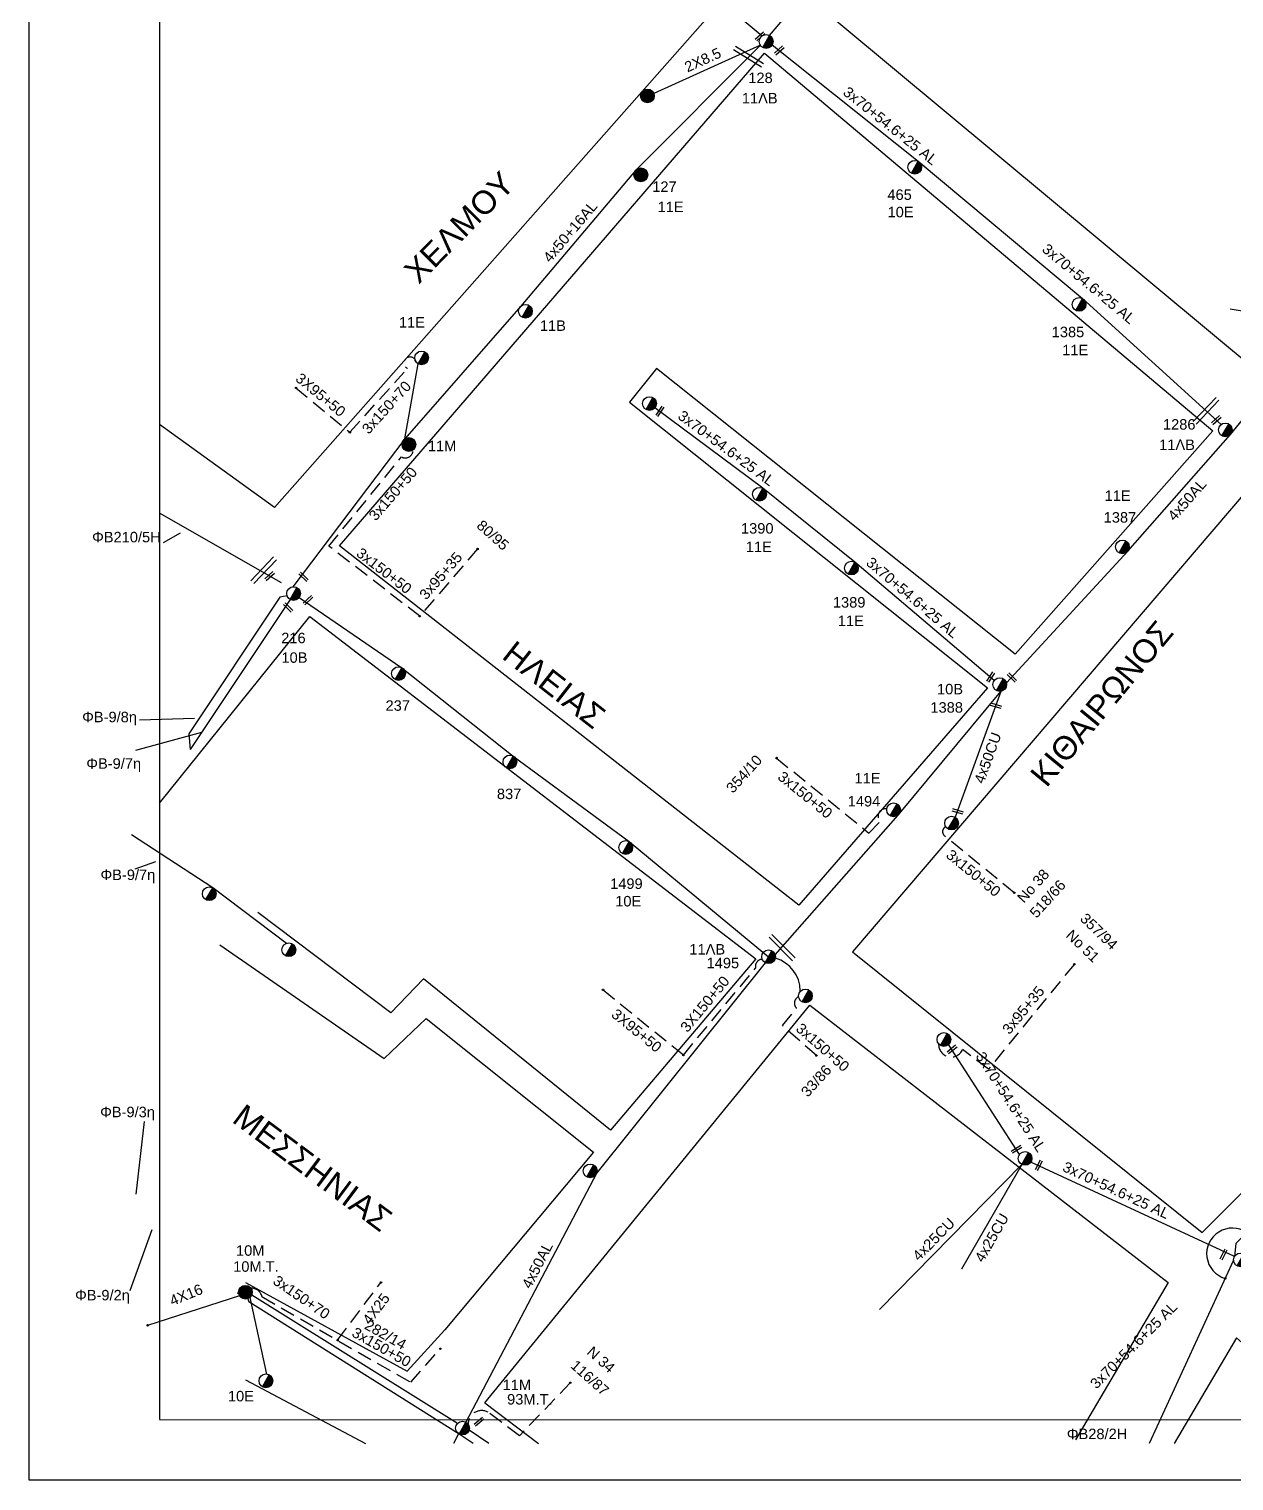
# Model space of a CAD drawing. Header units: millimetres. Extents: x 1138 to 9186, y 1584 to 2927.
# Drawn here: x 6949.8 to 7156.9, y 1907.6 to 2157.3 of the extents above; entities that cross this region are included whole.
import ezdxf
from ezdxf.enums import TextEntityAlignment as Align

# ---------------------------------------------------------------- set-up
doc = ezdxf.new("R2010")
doc.units = ezdxf.units.MM
doc.linetypes.add('DASHED', pattern=[19.05, 12.7, -6.35])
for name, color, linetype, lineweight in [('2x6', 7, 'SYN_LINE', 30), ('2X8.5', 7, 'Continuous', 30), ('3x150+50', 7, 'Continuous', 30), ('3x150+70', 7, 'Continuous', 30), ('3x70+54.6+25 AL', 7, 'SYN_LINE', 30), ('3x95+35', 7, 'Continuous', 30), ('3X95+50', 7, 'Continuous', 30), ('4x120+25 AL', 7, 'SYN_LINE', 30), ('4x16', 7, 'Continuous', 30), ('4x25CU', 7, 'Continuous', 30), ('4X35', 7, 'DASHED', 30), ('4x50+16AL', 7, 'Continuous', 30), ('4x50AL', 7, 'Continuous', 30), ('4x50CU', 7, 'Continuous', 30), ('Υπόβαθρο ΔΕΗ', 7, 'Continuous', 30)]:
    doc.layers.add(name, color=color, linetype=linetype, lineweight=lineweight)
for name, color, linetype in [('TEXT ΚΑΛΩΔΙΩΝ', 7, 'Continuous'), ('Άγνωστα', 7, 'Continuous'), ('ΑΓΝΩΣΤΟ ΕΝΑΕΡΙΟ ΚΑΛΩΔΙΟ', 7, 'Continuous'), ('Επιγραφές - Σχήματα', 7, 'Continuous'), ('Καλώδια ΧΤ   3x150+70AL', 7, 'DASHED'), ('Καλώδια ΧΤ   3x150AL+50XLPE', 7, 'DASHED'), ('Μηχανική τομή', 7, 'Continuous'), ('Στύλος Ξύλινος', 7, 'Continuous'), ('Στύλος Ξύλινος @ 1', 7, 'Continuous'), ('Στύλος ΦΜ', 7, 'Continuous'), ('Στύλος ΦΜ @ 1', 7, 'Continuous'), ('Συνδέσεις', 7, 'Continuous'), ('Τομή', 7, 'Continuous')]:
    doc.layers.add(name, color=color, linetype=linetype)
doc.styles.add('arial', font='arial.ttf')
doc.styles.get("Standard").update_dxf_attribs({"font": 'arial.ttf'})
doc.linetypes.add('SYN_LINE', pattern='A,0.5,-0.0001,["/\\/\\/\\/",Standard,S=0.1,R=0,X=0,Y=-0.05],-0.25', length=0.7501)
doc.dimstyles.new('ISO-25', dxfattribs={"dimtxt": 2.5, "dimasz": 2.5, "dimexe": 1.25, "dimexo": 0.625, "dimtad": 1, "dimtxsty": 'Standard', "dimcen": 2.5, "dimadec": 0, "dimazin": 0, "dimtfac": 1, "dimtmove": 0, "dimatfit": 3, "dimfxl": 0, "dimarcsym": 0})

# ---------------------------------------------------------------- blocks, each defined once
blk = doc.blocks.new('ΥΠΑΡΧΩΝ ΤΣΙΜΕΝΤΕΝΙΟΣ ΣΤΥΛΟΣ')
at = {"layer": 'Στύλος ΦΜ'}
blk.add_hatch(color=7, dxfattribs=at).paths.add_polyline_path([(-1.29, -2.28, 0.574793), (2.62, 0, 0.268822), (1.3, 2.27)])
at = {"layer": 'Στύλος ΦΜ', "color": 7}
blk.add_line((-1.29, -2.28), (1.3, 2.27), dxfattribs=at)
blk.add_circle((0, 0), 2.62, dxfattribs=at)
at = {"layer": 'Στύλος ΦΜ', "flags": 4}
for tag, p in [('ΑΡΙΘΜΟΣ', (-4.68, 8.05)), ('ΤΥΠΟΣ', (-4.91, 3.03))]:
    blk.add_attdef(tag, p, '', height=4, dxfattribs=at)
blk = doc.blocks.new('ΥΠΑΡΧΩΝ ΞΥΛΙΝΟΣ ΣΤΥΛΟΣ')
at = {"layer": 'Στύλος Ξύλινος'}
h = blk.add_hatch(color=7, dxfattribs=at)
h.paths.add_polyline_path([(-2.62, 0, 0.270008), (-1.29, -2.28), (1.3, 2.27, 0.576266)])
h.paths.add_polyline_path([(-1.29, -2.28, 0.574793), (2.62, 0, 0.268822), (1.3, 2.27)])
at = {"layer": 'Στύλος Ξύλινος', "color": 7}
blk.add_line((-1.29, -2.28), (1.3, 2.27), dxfattribs=at)
blk.add_circle((0, 0), 2.62, dxfattribs=at)
at = {"layer": 'Στύλος Ξύλινος', "flags": 4}
for tag, p in [('ΑΡΙΘΜΟΣ', (-4.91, 8.6)), ('ΤΥΠΟΣ', (-4.85, 3.39))]:
    blk.add_attdef(tag, p, '', height=4, dxfattribs=at)
blk = doc.blocks.new('_ΣΥΝΔΕΣΗ')
at = {"layer": 'Συνδέσεις', "linetype": 'SYN_LINE', "ltscale": 40}
blk.add_hatch(color=256, dxfattribs=at).paths.add_polyline_path([(0.5, -0.01, 1), (-0.5, -0.01, 1)])
at = {"layer": 'Συνδέσεις'}
blk.add_circle((0, -0.01), 0.5, dxfattribs=at)
blk = doc.blocks.new('ΜΗΧΑΝΙΚΗ ΤΟΜΗ')
at = {"layer": 'Μηχανική τομή', "ltscale": 40}
for p, q in [((-1.89, 0.78), (5.69, 0.78)), ((-1.89, -0.77), (5.69, -0.77))]:
    blk.add_line(p, q, dxfattribs=at)
blk = doc.blocks.new('ΤΟΜΗ')
at = {"layer": 'Τομή', "ltscale": 40}
for p, q in [((-5.68, 0), (17.06, 0)), ((-5.68, -2.77), (17.06, -2.77))]:
    blk.add_line(p, q, dxfattribs=at)

msp = doc.modelspace()

# ---------------------------------------------------------------- linework, layer by layer
at = {"layer": '2x6', "color": 2, "linetype": 'SYN_LINE', "lineweight": -3, "ltscale": 10}
msp.add_lwpolyline([(7166.55, 2107.42), (7156.24, 2109.11)], dxfattribs=at)
at = {"layer": '2X8.5', "color": 173, "linetype": 'Continuous', "lineweight": -3, "ltscale": 0.2}
msp.add_lwpolyline([(7075.48, 2154.5), (7057.15, 2146.18)], dxfattribs=at)
at = {"layer": '3x150+50', "lineweight": -3}
msp.add_lwpolyline([(6972.18, 1918.16), (9029.84, 1917.64), (9029.84, 2900.53), (6972.18, 2900.53)], close=True, dxfattribs=at)
at = {"layer": '3x150+50', "color": 173, "linetype": 'DASHED', "lineweight": -3, "ltscale": 0.2}
msp.add_lwpolyline([(7016.94, 2056.31), (7001.32, 2068.36), (7013.81, 2083.7, 0.574934), (7015.78, 2084.9, -39.40854)], format="xyb", dxfattribs=at)
at = {"layer": '3x150+50', "color": 2, "linetype": 'DASHED', "lineweight": -3, "ltscale": 0.2}
for points in [[(7078.25, 2031.93), (7094.14, 2019.01), (7096.09, 2021.03, -0.743244), (7097.22, 2023.18, 6.644974)], [(7119.12, 2008.75), (7107.14, 2018.54, -0.560297), (7107.35, 2020.12, -204.779494)]]:
    msp.add_lwpolyline(points, format="xyb", dxfattribs=at)
at = {"layer": '3x150+50', "color": 151, "linetype": 'DASHED', "lineweight": -3, "ltscale": 0.2}
msp.add_lwpolyline([(7085.11, 1980.77), (7079.25, 1985.91), (7081.69, 1988.9, -0.524398), (7082.05, 1990.89, -8.655309)], format="xyb", dxfattribs=at)
at = {"layer": '3x150+50', "color": 6, "linetype": 'DASHED', "lineweight": -3, "ltscale": 0.2}
msp.add_lwpolyline([(7042.8, 1924.49), (7034.05, 1915.38), (7028.66, 1919.46, 0.568061), (7025.25, 1917.38, 21.184075)], format="xyb", dxfattribs=at)
at = {"layer": '3x150+70', "color": 173, "linetype": 'DASHED', "lineweight": -3, "ltscale": 0.2}
msp.add_lwpolyline([(7004.91, 2087.94), (7014.83, 2098.92, -1.651724), (7016.29, 2100.03, -22.974584)], format="xyb", dxfattribs=at)
at = {"layer": '3x70+54.6+25 AL', "color": 27, "linetype": 'SYN_LINE', "lineweight": -3, "ltscale": 15}
for points in [[(7015.1, 2206.52), (7043.15, 2183.37), (7075.77, 2156.09)], [(7077.49, 2154.56), (7102.6, 2134.54), (7130.84, 2110.94), (7154.67, 2089.28)]]:
    msp.add_lwpolyline(points, dxfattribs=at)
at = {"layer": '3x70+54.6+25 AL', "color": 2, "linetype": 'SYN_LINE', "lineweight": -3, "ltscale": 15}
msp.add_lwpolyline([(7115.66, 2045.24), (7091.72, 2065.6), (7075.91, 2078.32), (7057.31, 2092.12)], dxfattribs=at)
at = {"layer": '3x70+54.6+25 AL', "color": 173, "linetype": 'SYN_LINE', "lineweight": -3, "ltscale": 15}
msp.add_lwpolyline([(6994.13, 2059.81), (6992.88, 2059.59), (6977.26, 2036.1), (6977.46, 2033.4)], dxfattribs=at)
at = {"layer": '3x70+54.6+25 AL', "color": 85, "linetype": 'SYN_LINE', "lineweight": -3, "ltscale": 15}
for points in [[(7213.51, 2002.17), (7211.19, 2002.33), (7185.48, 1976.64), (7185.04, 1974.3), (7181.95, 1973.85), (7157.21, 1948.43), (7156.94, 1946.19), (7121.96, 1962.45)], [(7120, 1963.75), (7107.82, 1982.67)], [(7156.8, 1945.57), (7142.28, 1914.05)]]:
    msp.add_lwpolyline(points, dxfattribs=at)
at = {"layer": '3x70+54.6+25 AL', "color": 151, "linetype": 'SYN_LINE', "lineweight": -3, "ltscale": 15}
msp.add_lwpolyline([(6985.55, 1939.91), (6986.97, 1940.06), (6987.54, 1938.41)], dxfattribs=at)
at = {"layer": '3x70+54.6+25 AL', "color": 133, "linetype": 'SYN_LINE', "lineweight": -3, "ltscale": 15}
for points in [[(7026.12, 1914.05), (7023.7, 1915.68), (6987.54, 1938.41)], [(6987.7, 1939.14), (6990.61, 1926)], [(7023.61, 1915.73), (7022.72, 1914.05)]]:
    msp.add_lwpolyline(points, dxfattribs=at)
at = {"layer": '3x70+54.6+25 AL', "color": 6, "linetype": 'SYN_LINE', "lineweight": -3, "ltscale": 15}
for points in [[(7023.39, 1917.47), (6988.05, 1939.59), (6988.05, 1939.59)], [(7028.81, 1914.05), (7025.41, 1916.35)]]:
    msp.add_lwpolyline(points, dxfattribs=at)
at = {"layer": '3x95+35', "color": 173, "linetype": 'DASHED', "lineweight": -3, "ltscale": 0.2}
msp.add_lwpolyline([(7026.87, 2067.88), (7016.94, 2056.31)], dxfattribs=at)
at = {"layer": '3x95+35', "color": 85, "linetype": 'DASHED', "lineweight": -3, "ltscale": 0.2}
msp.add_lwpolyline([(7129.44, 1996.47), (7114.67, 1978.45), (7110.23, 1981.8, -0.831549), (7106.12, 1982.78, 11.017785)], format="xyb", dxfattribs=at)
at = {"layer": '3X95+50', "color": 173, "linetype": 'DASHED', "lineweight": -3, "ltscale": 0.2}
msp.add_lwpolyline([(6995.64, 2095.57), (7004.91, 2087.94)], dxfattribs=at)
at = {"layer": '3X95+50', "color": 151, "linetype": 'DASHED', "lineweight": -3, "ltscale": 0.2}
msp.add_lwpolyline([(7048.43, 1992.07), (7062.25, 1980.86), (7074.65, 1995.81, -0.483004), (7075.79, 1997.31, 557.362238)], format="xyb", dxfattribs=at)
at = {"layer": '4x120+25 AL', "color": 27, "linetype": 'SYN_LINE', "lineweight": -3, "ltscale": 7}
msp.add_lwpolyline([(7077.05, 2156.16), (7081.26, 2161.18)], dxfattribs=at)
at = {"layer": '4x16', "color": 133, "linetype": 'SYN_LINE', "lineweight": -3, "ltscale": 15}
msp.add_lwpolyline([(6985.95, 1939.47), (6970.11, 1934.37)], dxfattribs=at)
at = {"layer": '4x25CU', "color": 85, "linetype": 'SYN_LINE', "lineweight": -3, "ltscale": 15}
for points in [[(7120.39, 1962.06), (7095.95, 1937.12)], [(7120.39, 1962.06), (7110.06, 1944.03)]]:
    msp.add_lwpolyline(points, dxfattribs=at)
at = {"layer": '4X35', "color": 6, "linetype": 'DASHED', "lineweight": -3, "ltscale": 0.2}
msp.add_lwpolyline([(7002.81, 1931.83), (7010.23, 1941.75)], dxfattribs=at)
at = {"layer": '4x50+16AL', "color": 173, "linetype": 'Continuous', "lineweight": -3, "ltscale": 0.2}
for points in [[(7075.48, 2154.5), (7054.03, 2132.97), (7034.29, 2109.61), (7014.36, 2086.79), (6995.09, 2061.37)], [(7014.36, 2086.79), (7016.65, 2099.71)]]:
    msp.add_lwpolyline(points, dxfattribs=at)
at = {"layer": '4x50AL', "color": 2, "lineweight": -3, "ltscale": 0.2}
for points in [[(7117.76, 2044.84), (7138.65, 2067.52), (7156.25, 2087.54), (7180.65, 2117.36)], [(7078.01, 1998.09), (7099.14, 2022.11), (7116.78, 2043.38)]]:
    msp.add_lwpolyline(points, dxfattribs=at)
at = {"layer": '4x50AL', "color": 1, "linetype": 'Continuous', "lineweight": -3, "ltscale": 0.2}
msp.add_lwpolyline([(6993.16, 2062.06), (6972.18, 2074.02)], dxfattribs=at)
at = {"layer": '4x50AL', "color": 151, "linetype": 'Continuous', "lineweight": -3, "ltscale": 15}
msp.add_lwpolyline([(6994.66, 2059.18), (6977.46, 2033.4)], dxfattribs=at)
at = {"layer": '4x50AL', "color": 151, "linetype": 'Continuous', "lineweight": -3, "ltscale": 0.2}
msp.add_lwpolyline([(6996.21, 2059.54), (7013.86, 2047.46), (7033, 2032.27), (7052.93, 2017.56), (7076.88, 1997.75)], dxfattribs=at)
at = {"layer": '4x50AL', "color": 6, "linetype": 'Continuous', "lineweight": -3, "ltscale": 0.2}
msp.add_lwpolyline([(7076.3, 1996.72), (7047.36, 1960.62), (7024.84, 1917.74)], dxfattribs=at)
at = {"layer": '4x50AL', "color": 151, "linetype": 'Continuous', "lineweight": -3, "ltscale": 0.2}
msp.add_arc((7076.51, 1991.89), 5.81, 0.0228, 74.3361, dxfattribs=at)
at = {"layer": '4x50CU', "color": 2, "lineweight": -3, "ltscale": 0.2}
msp.add_lwpolyline([(7116.78, 2043.38), (7108.93, 2021.77)], dxfattribs=at)
at = {"layer": 'ΑΓΝΩΣΤΟ ΕΝΑΕΡΙΟ ΚΑΛΩΔΙΟ', "color": 151, "linetype": 'Continuous', "lineweight": -3, "ltscale": 0.2}
msp.add_lwpolyline([(6994.03, 2000.06), (6981.34, 2009.63), (6967.4, 2018.72)], dxfattribs=at)
at = {"layer": 'Επιγραφές - Σχήματα', "lineweight": -3}
msp.add_lwpolyline([(6949.78, 2926.89), (9185.18, 2926.75), (9185.88, 1907.61), (6949.78, 1907.75)], close=True, dxfattribs=at)
at = {"layer": 'Καλώδια ΧΤ   3x150+70AL', "color": 6, "linetype": 'DASHED', "lineweight": -3, "ltscale": 0.2}
msp.add_lwpolyline([(6987.92, 1940.76, -0.36421), (6989.81, 1939.31), (7003.02, 1931.67)], format="xyb", dxfattribs=at)
at = {"layer": 'Καλώδια ΧΤ   3x150AL+50XLPE', "color": 6, "linetype": 'DASHED', "lineweight": -3, "ltscale": 0.2}
msp.add_lwpolyline([(7003.02, 1931.67), (7015.38, 1924.6), (7020.49, 1930.34)], dxfattribs=at)
at = {"layer": 'Υπόβαθρο ΔΕΗ', "lineweight": -3}
for points in [[(7071.15, 2276.05), (7148.59, 2194.75), (7194.05, 2136.05), (7161.39, 2097.99), (7025.77, 2210.96)], [(7076.18, 2153.12), (7153.24, 2088.17), (7119.28, 2049.79), (7057.62, 2098.93), (7053, 2093.13), (7114.49, 2043.98), (7082.1, 2006.62), (7003.11, 2068.39)], [(7091.33, 1998.61), (7151.41, 1950.32), (7237.05, 2036.24), (7181.09, 2103.66)]]:
    msp.add_lwpolyline(points, close=True, dxfattribs=at)
for points in [[(6972.18, 2190.56), (6995.66, 2220.23), (7067.29, 2160.28), (6991.95, 2075.02), (6972.18, 2089.27)], [(6972.18, 2024.18), (6998.06, 2056.27), (7074.67, 1997.37), (7049.74, 1967.96), (7017.55, 1993.94), (7011.97, 1988.09), (6989.09, 2005.39)], [(6982.58, 1999.8), (7010.83, 1980.24), (7018.04, 1987.13), (7046.77, 1964.13), (7021.26, 1933.6), (7021.26, 1933.6)], [(7028.13, 1921.05), (7083.96, 1989.42), (7145.57, 1941.72), (7129.65, 1914.69)], [(6986.97, 1941.72), (7014.78, 1926.48), (7021.26, 1933.6)], [(7177.88, 1914.05), (7157.31, 1932.22), (7146.61, 1914.05)], [(6986.97, 1925.02), (7007.59, 1914.05), (7007.59, 1914.05)], [(7028.13, 1921.05), (7037.34, 1914.05)]]:
    msp.add_lwpolyline(points, dxfattribs=at)
at = {"layer": 'Υπόβαθρο ΔΕΗ', "color": 7, "linetype": 'DASHED', "lineweight": -3, "ltscale": 0.2}
msp.add_lwpolyline([(7021.26, 1933.6), (7021.26, 1933.6)], dxfattribs=at)
at = {"layer": 'Υπόβαθρο ΔΕΗ', "lineweight": -3}
msp.add_arc((7156.59, 1946.68), 4.41, 55.9469, 253.7867, dxfattribs=at)

# ---------------------------------------------------------------- block references
at = {"layer": 'Μηχανική τομή', "lineweight": -3}
for p, xscale, yscale, zscale, rotation in [((7075.08, 2155.72), 0.2500000000000001, 0.2500000000000001, 0.2500000000000001, 42.3680891135311), ((7078.37, 2153.31), 0.2500000000000001, 0.2500000000000001, 0.2500000000000001, 42.3680891135311), ((7057.97, 2091.17), 0.25, 0.25, 0.25, 56.14865676517898), ((7153.48, 2089.75), 0.2499999999999905, 0.2499999999999905, 0.2499999999999905, 42.36808911352868), ((6990.77, 2062.89), 0.2500000000000001, 0.2500000000000001, 0.2500000000000001, 42.3680891135311), ((6996.63, 2063.42), 0.2500000000000443, 0.2500000000000443, 0.2500000000000443, 314.8985473143342), ((6997.38, 2058.75), 0.2500000000000001, 0.2500000000000001, 0.2500000000000001, 42.3680891135311), ((6993.97, 2058.15), 0.2500000000000443, 0.2500000000000443, 0.2500000000000443, 314.8985473143342), ((7114.82, 2045.45), 0.25, 0.25, 0.25, 56.14865676517898), ((7118.36, 2046.1), 0.25, 0.25, 0.25, 316.244462174999), ((7115.49, 2041.09), 0.25, 0.25, 0.25, 343.5461180154989), ((7108.89, 2022.91), 0.25, 0.25, 0.25, 343.5461180154989), ((7108.06, 1981.54), 0.25, 0.25, 0.25, 39.35789778272285), ((7119.11, 1964.43), 0.25, 0.25, 0.25, 31.80936140850315), ((7123.15, 1961.49), 0.25, 0.25, 0.25, 62.8697224294164), ((7154.88, 1946.16), 0.25, 0.25, 0.25, 62.8697224294164), ((7026.75, 1917.52), 0.25, 0.25, 0.25, 39.35789778272285)]:
    msp.add_blockref('ΜΗΧΑΝΙΚΗ ΤΟΜΗ', p, dxfattribs=dict(at, xscale=xscale, yscale=yscale, zscale=zscale, rotation=rotation))
at = {"layer": 'Στύλος Ξύλινος @ 1', "lineweight": -3, "ltscale": 40, "xscale": 0.4499999999998181, "yscale": 0.4499999999998181, "zscale": 0.4499999999998181}
msp.add_blockref('ΥΠΑΡΧΩΝ ΞΥΛΙΝΟΣ ΣΤΥΛΟΣ', (7056.05, 2145.78), dxfattribs=at)
at = {"layer": 'Στύλος Ξύλινος @ 1', "lineweight": -3, "ltscale": 40}
ref = msp.add_blockref('ΥΠΑΡΧΩΝ ΞΥΛΙΝΟΣ ΣΤΥΛΟΣ', (7054.93, 2132.21), dxfattribs=dict(at, xscale=0.4499999999998181, yscale=0.4499999999998181, zscale=0.4499999999998181))
ref.add_attrib('ΤΥΠΟΣ', '127', (7056.89, 2129.28), dxfattribs={"layer": 'Στύλος Ξύλινος', "height": 1.8, "flags": 4})
ref.add_attrib('ΑΡΙΘΜΟΣ', '11E', (7057.81, 2125.8), dxfattribs={"layer": 'Στύλος Ξύλινος', "height": 1.8, "flags": 4})
ref = msp.add_blockref('ΥΠΑΡΧΩΝ ΞΥΛΙΝΟΣ ΣΤΥΛΟΣ', (7015.06, 2085.84), dxfattribs=dict(at, xscale=0.4499999999998181, yscale=0.4499999999998181, zscale=0.4499999999998181))
ref.add_attrib('ΤΥΠΟΣ', '11M', (7018.33, 2084.69), dxfattribs={"layer": 'Στύλος Ξύλινος', "height": 1.8, "flags": 4})
ref = msp.add_blockref('ΥΠΑΡΧΩΝ ΞΥΛΙΝΟΣ ΣΤΥΛΟΣ', (6986.97, 1940.06), dxfattribs=dict(at, xscale=0.4499999999998181, yscale=0.4499999999998181, zscale=0.4499999999998181))
ref.add_attrib('ΤΥΠΟΣ', '10M.T.', (6984.86, 1943.59), dxfattribs={"layer": 'Στύλος Ξύλινος', "height": 1.8, "flags": 4})
ref.add_attrib('ΑΡΙΘΜΟΣ', '10M', (6985.35, 1946.34), dxfattribs={"layer": 'Στύλος Ξύλινος', "height": 1.8, "flags": 4})
at = {"layer": 'Στύλος ΦΜ @ 1', "lineweight": -3, "ltscale": 40}
ref = msp.add_blockref('ΥΠΑΡΧΩΝ ΤΣΙΜΕΝΤΕΝΙΟΣ ΣΤΥΛΟΣ', (7076.47, 2155.14), dxfattribs=dict(at, xscale=0.4499999999998184, yscale=0.4499999999998184, zscale=0.4499999999998184))
ref.add_attrib('ΤΥΠΟΣ', '128', (7073.4, 2147.99), dxfattribs={"layer": 'Στύλος ΦΜ', "height": 1.8, "rotation": 360, "flags": 4})
ref.add_attrib('ΑΡΙΘΜΟΣ', '11ΛΒ', (7072.29, 2144.49), dxfattribs={"layer": 'Στύλος ΦΜ', "height": 1.8, "rotation": 360, "flags": 4})
ref = msp.add_blockref('ΥΠΑΡΧΩΝ ΤΣΙΜΕΝΤΕΝΙΟΣ ΣΤΥΛΟΣ', (7102.01, 2133.52), dxfattribs=dict(at, xscale=0.4499999999998183, yscale=0.4499999999998183, zscale=0.4499999999998183))
ref.add_attrib('ΤΥΠΟΣ', '465', (7097.31, 2127.9), dxfattribs={"layer": 'Στύλος ΦΜ', "height": 1.8, "rotation": 360, "flags": 4})
ref.add_attrib('ΑΡΙΘΜΟΣ', '10E', (7097.33, 2124.91), dxfattribs={"layer": 'Στύλος ΦΜ', "height": 1.8, "rotation": 360, "flags": 4})
ref = msp.add_blockref('ΥΠΑΡΧΩΝ ΤΣΙΜΕΝΤΕΝΙΟΣ ΣΤΥΛΟΣ', (7035.1, 2108.75), dxfattribs=dict(at, xscale=0.4499999999998183, yscale=0.4499999999998183, zscale=0.4499999999998183))
ref.add_attrib('ΤΥΠΟΣ', '11B', (7037.58, 2105.38), dxfattribs={"layer": 'Στύλος ΦΜ', "height": 1.8, "rotation": 360, "flags": 4})
ref = msp.add_blockref('ΥΠΑΡΧΩΝ ΤΣΙΜΕΝΤΕΝΙΟΣ ΣΤΥΛΟΣ', (7130.25, 2109.92), dxfattribs=dict(at, xscale=0.4499999999998184, yscale=0.4499999999998184, zscale=0.4499999999998184))
ref.add_attrib('ΤΥΠΟΣ', '1385', (7125.55, 2104.29), dxfattribs={"layer": 'Στύλος ΦΜ', "height": 1.8, "rotation": 360, "flags": 4})
ref.add_attrib('ΑΡΙΘΜΟΣ', '11E', (7127.35, 2101.18), dxfattribs={"layer": 'Στύλος ΦΜ', "height": 1.8, "rotation": 360, "flags": 4})
ref = msp.add_blockref('ΥΠΑΡΧΩΝ ΤΣΙΜΕΝΤΕΝΙΟΣ ΣΤΥΛΟΣ', (7017.24, 2100.73), dxfattribs=dict(at, xscale=0.4499999999998182, yscale=0.4499999999998182, zscale=0.4499999999998182))
ref.add_attrib('ΤΥΠΟΣ', '11E', (7013.35, 2105.94), dxfattribs={"layer": 'Στύλος ΦΜ', "height": 1.8, "rotation": 360, "flags": 4})
at = {"layer": 'Στύλος ΦΜ @ 1', "lineweight": -3, "ltscale": 40, "xscale": 0.4499999999998183, "yscale": 0.4499999999998183, "zscale": 0.4499999999998183}
for p in [(7056.42, 2092.88), (7108.35, 2020.75), (6980.76, 2008.6), (6994.43, 1998.95), (7083.22, 1991.03), (7107.02, 1983.53), (7120.97, 1963.08), (7046.22, 1960.92)]:
    msp.add_blockref('ΥΠΑΡΧΩΝ ΤΣΙΜΕΝΤΕΝΙΟΣ ΣΤΥΛΟΣ', p, dxfattribs=at)
at = {"layer": 'Στύλος ΦΜ @ 1', "lineweight": -3, "ltscale": 40}
ref = msp.add_blockref('ΥΠΑΡΧΩΝ ΤΣΙΜΕΝΤΕΝΙΟΣ ΣΤΥΛΟΣ', (7155.39, 2088.34), dxfattribs=dict(at, xscale=0.4499999999998184, yscale=0.4499999999998184, zscale=0.4499999999998184))
ref.add_attrib('ΤΥΠΟΣ', '1286', (7144.67, 2088.4), dxfattribs={"layer": 'Στύλος ΦΜ', "height": 1.8, "rotation": 360, "flags": 4})
ref.add_attrib('ΑΡΙΘΜΟΣ', '11ΛΒ', (7144.01, 2084.9), dxfattribs={"layer": 'Στύλος ΦΜ', "height": 1.8, "rotation": 360, "flags": 4})
ref = msp.add_blockref('ΥΠΑΡΧΩΝ ΤΣΙΜΕΝΤΕΝΙΟΣ ΣΤΥΛΟΣ', (7075.32, 2077.29), dxfattribs=dict(at, xscale=0.4499999999998183, yscale=0.4499999999998183, zscale=0.4499999999998183))
ref.add_attrib('ΤΥΠΟΣ', '1390', (7072.14, 2070.52), dxfattribs={"layer": 'Στύλος ΦΜ', "height": 1.8, "rotation": 360, "flags": 4})
ref.add_attrib('ΑΡΙΘΜΟΣ', '11E', (7072.97, 2067.35), dxfattribs={"layer": 'Στύλος ΦΜ', "height": 1.8, "rotation": 360, "flags": 4})
ref = msp.add_blockref('ΥΠΑΡΧΩΝ ΤΣΙΜΕΝΤΕΝΙΟΣ ΣΤΥΛΟΣ', (7137.71, 2068.23), dxfattribs=dict(at, xscale=0.4499999999998183, yscale=0.4499999999998183, zscale=0.4499999999998183))
ref.add_attrib('ΤΥΠΟΣ', '1387', (7134.48, 2072.41), dxfattribs={"layer": 'Στύλος ΦΜ', "height": 1.8, "rotation": 360, "flags": 4})
ref.add_attrib('ΑΡΙΘΜΟΣ', '11E', (7134.65, 2076.14), dxfattribs={"layer": 'Στύλος ΦΜ', "height": 1.8, "rotation": 360, "flags": 4})
ref = msp.add_blockref('ΥΠΑΡΧΩΝ ΤΣΙΜΕΝΤΕΝΙΟΣ ΣΤΥΛΟΣ', (7091.13, 2064.58), dxfattribs=dict(at, xscale=0.4499999999998183, yscale=0.4499999999998183, zscale=0.4499999999998183))
ref.add_attrib('ΤΥΠΟΣ', '1389', (7087.94, 2057.8), dxfattribs={"layer": 'Στύλος ΦΜ', "height": 1.8, "rotation": 360, "flags": 4})
ref.add_attrib('ΑΡΙΘΜΟΣ', '11E', (7088.78, 2054.63), dxfattribs={"layer": 'Στύλος ΦΜ', "height": 1.8, "rotation": 360, "flags": 4})
ref = msp.add_blockref('ΥΠΑΡΧΩΝ ΤΣΙΜΕΝΤΕΝΙΟΣ ΣΤΥΛΟΣ', (6995.24, 2060.21), dxfattribs=dict(at, xscale=0.4499999999998183, yscale=0.4499999999998183, zscale=0.4499999999998183))
ref.add_attrib('ΤΥΠΟΣ', '216', (6993.12, 2051.67), dxfattribs={"layer": 'Στύλος ΦΜ', "height": 1.8, "rotation": 360, "flags": 4})
ref.add_attrib('ΑΡΙΘΜΟΣ', '10B', (6993.16, 2048.3), dxfattribs={"layer": 'Στύλος ΦΜ', "height": 1.8, "rotation": 360, "flags": 4})
ref = msp.add_blockref('ΥΠΑΡΧΩΝ ΤΣΙΜΕΝΤΕΝΙΟΣ ΣΤΥΛΟΣ', (7013.28, 2046.44), dxfattribs=dict(at, xscale=0.4499999999998183, yscale=0.4499999999998183, zscale=0.4499999999998183))
ref.add_attrib('ΤΥΠΟΣ', '237', (7011.05, 2040.05), dxfattribs={"layer": 'Στύλος ΦΜ', "height": 1.8, "rotation": 360, "flags": 4})
ref = msp.add_blockref('ΥΠΑΡΧΩΝ ΤΣΙΜΕΝΤΕΝΙΟΣ ΣΤΥΛΟΣ', (7116.62, 2044.55), dxfattribs=dict(at, xscale=0.4499999999998183, yscale=0.4499999999998183, zscale=0.4499999999998183))
ref.add_attrib('ΤΥΠΟΣ', '1388', (7104.7, 2039.73), dxfattribs={"layer": 'Στύλος ΦΜ', "height": 1.8, "rotation": 360, "flags": 4})
ref.add_attrib('ΑΡΙΘΜΟΣ', '10B', (7105.84, 2042.88), dxfattribs={"layer": 'Στύλος ΦΜ', "height": 1.8, "rotation": 360, "flags": 4})
ref = msp.add_blockref('ΥΠΑΡΧΩΝ ΤΣΙΜΕΝΤΕΝΙΟΣ ΣΤΥΛΟΣ', (7032.42, 2031.25), dxfattribs=dict(at, xscale=0.4499999999998183, yscale=0.4499999999998183, zscale=0.4499999999998183))
ref.add_attrib('ΤΥΠΟΣ', '837', (7030.19, 2024.86), dxfattribs={"layer": 'Στύλος ΦΜ', "height": 1.8, "rotation": 360, "flags": 4})
ref = msp.add_blockref('ΥΠΑΡΧΩΝ ΤΣΙΜΕΝΤΕΝΙΟΣ ΣΤΥΛΟΣ', (7098.38, 2023.02), dxfattribs=dict(at, xscale=0.4499999999998183, yscale=0.4499999999998183, zscale=0.4499999999998183))
ref.add_attrib('ΤΥΠΟΣ', '1494', (7090.49, 2023.6), dxfattribs={"layer": 'Στύλος ΦΜ', "height": 1.8, "rotation": 360, "flags": 4})
ref.add_attrib('ΑΡΙΘΜΟΣ', '11E', (7091.65, 2027.56), dxfattribs={"layer": 'Στύλος ΦΜ', "height": 1.8, "rotation": 360, "flags": 4})
ref = msp.add_blockref('ΥΠΑΡΧΩΝ ΤΣΙΜΕΝΤΕΝΙΟΣ ΣΤΥΛΟΣ', (7052.34, 2016.54), dxfattribs=dict(at, xscale=0.4499999999998183, yscale=0.4499999999998183, zscale=0.4499999999998183))
ref.add_attrib('ΤΥΠΟΣ', '10E', (7050.53, 2006.41), dxfattribs={"layer": 'Στύλος ΦΜ', "height": 1.8, "rotation": 360, "flags": 4})
ref.add_attrib('ΑΡΙΘΜΟΣ', '1499', (7049.65, 2009.42), dxfattribs={"layer": 'Στύλος ΦΜ', "height": 1.8, "rotation": 360, "flags": 4})
ref = msp.add_blockref('ΥΠΑΡΧΩΝ ΤΣΙΜΕΝΤΕΝΙΟΣ ΣΤΥΛΟΣ', (7076.88, 1997.75), dxfattribs=dict(at, xscale=0.4499999999998183, yscale=0.4499999999998183, zscale=0.4499999999998183))
ref.add_attrib('ΤΥΠΟΣ', '11ΛΒ', (7063.27, 1998.14), dxfattribs={"layer": 'Στύλος ΦΜ', "height": 1.8, "rotation": 360, "flags": 4})
ref.add_attrib('ΑΡΙΘΜΟΣ', '1495', (7066.23, 1995.78), dxfattribs={"layer": 'Στύλος ΦΜ', "height": 1.8, "rotation": 360, "flags": 4})
ref = msp.add_blockref('ΥΠΑΡΧΩΝ ΤΣΙΜΕΝΤΕΝΙΟΣ ΣΤΥΛΟΣ', (7157.98, 1945.63), dxfattribs=dict(at, xscale=0.4499999999998183, yscale=0.4499999999998183, zscale=0.4499999999998183))
ref.add_attrib('ΤΥΠΟΣ', '727', (7164.29, 1946.33), dxfattribs={"layer": 'Στύλος ΦΜ', "height": 1.8, "rotation": 360, "flags": 4})
ref.add_attrib('ΑΡΙΘΜΟΣ', '11EB', (7163.88, 1943.01), dxfattribs={"layer": 'Στύλος ΦΜ', "height": 1.8, "rotation": 360, "flags": 4})
ref = msp.add_blockref('ΥΠΑΡΧΩΝ ΤΣΙΜΕΝΤΕΝΙΟΣ ΣΤΥΛΟΣ', (6990.48, 1924.83), dxfattribs=dict(at, xscale=0.4499999999998183, yscale=0.4499999999998183, zscale=0.4499999999998183))
ref.add_attrib('ΤΥΠΟΣ', '10E', (6983.96, 1921.3), dxfattribs={"layer": 'Στύλος ΦΜ', "height": 1.8, "rotation": 360, "flags": 4})
ref = msp.add_blockref('ΥΠΑΡΧΩΝ ΤΣΙΜΕΝΤΕΝΙΟΣ ΣΤΥΛΟΣ', (7024.28, 1916.7), dxfattribs=dict(at, xscale=0.4499999999998183, yscale=0.4499999999998183, zscale=0.4499999999998183))
ref.add_attrib('ΤΥΠΟΣ', '93M.T.', (7031.94, 1920.76), dxfattribs={"layer": 'Στύλος ΦΜ', "height": 1.8, "flags": 4})
ref.add_attrib('ΑΡΙΘΜΟΣ', '11M', (7031.17, 1923.23), dxfattribs={"layer": 'Στύλος ΦΜ', "height": 1.8, "flags": 4})
at = {"layer": 'Συνδέσεις', "lineweight": -3, "xscale": 0.25, "yscale": 0.25, "zscale": 0.25}
for p in [(6995.64, 2095.57), (7004.91, 2087.94), (7026.87, 2067.88), (7016.94, 2056.31), (7078.25, 2031.93), (7119.12, 2008.76), (7129.44, 1996.48), (7048.43, 1992.07), (7062.25, 1980.86), (7085.11, 1980.77), (7155.36, 1942.44), (6970.15, 1934.38), (7002.81, 1931.83), (7042.8, 1924.5)]:
    msp.add_blockref('_ΣΥΝΔΕΣΗ', p, dxfattribs=at)
at = {"layer": 'Συνδέσεις', "lineweight": -3, "rotation": 89.26141825664315}
for p, xscale, yscale, zscale in [((7010.28, 1941.75), 0.2499999999999999, 0.2499999999999999, 0.2499999999999999), ((7020.49, 1930.34), 0.2499999999999998, 0.2499999999999998, 0.2499999999999998)]:
    msp.add_blockref('_ΣΥΝΔΕΣΗ', p, dxfattribs=dict(at, xscale=xscale, yscale=yscale, zscale=zscale))
at = {"layer": 'Τομή', "lineweight": -3}
for p, xscale, yscale, zscale, rotation in [((7072.41, 2153.6), 0.2499999999999646, 0.2499999999999646, 0.2499999999999646, 328.3042974137049), ((7150.85, 2090.83), 0.2499999999999645, 0.2499999999999645, 0.2499999999999645, 46.43396047726051), ((6988.87, 2063.42), 0.2499999999999645, 0.2499999999999645, 0.2499999999999645, 46.43396047726051), ((7079.98, 1998.09), 0.2499999999999999, 0.2499999999999999, 0.2499999999999999, 134.8121708477071)]:
    msp.add_blockref('ΤΟΜΗ', p, dxfattribs=dict(at, xscale=xscale, yscale=yscale, zscale=zscale, rotation=rotation))

# ---------------------------------------------------------------- texts
at = {"lineweight": -3, "ltscale": 40, "char_height": 4, "attachment_point": 1, "style": 'arial'}
for s, insert, width, rotation in [('XEΛMOY', (7013.9, 2116.1), 45.1436, 45.333), ('KIΘAIPΩNOΣ', (7121.57, 2029.23), 150.9822, 50.49), ('HΛEIAΣ', (7033.31, 2052.34), 150.9822, 322), ('MEΣΣHNIAΣ', (6986.86, 1972.66), 150.9822, 323.3028)]:
    msp.add_mtext(s, dxfattribs=dict(at, insert=insert, width=width, rotation=rotation))
at = {"layer": 'TEXT ΚΑΛΩΔΙΩΝ', "linetype": 'Continuous', "lineweight": -3, "ltscale": 0.2}
for s, rotation, p in [('2X8.5', 24.4327, (7065.57, 2151.98)), ('3x70+54.6+25 AL', 321.4361, (7097.84, 2140.64)), ('4x50+16AL', 49.8093, (7042.78, 2122.45)), ('3x70+54.6+25 AL', 320.11, (7131.93, 2113.49)), ('3X95+50', 320.5435, (6999.9, 2094.39)), ('3x150+70', 47.9231, (7011.21, 2092.22)), ('3x70+54.6+25 AL', 323.4086, (7069.63, 2085.22)), ('3x150+50', 49.1831, (7012.32, 2077.37)), ('4x50AL', 48.6816, (7148.8, 2076.34)), ('3x150+50', 322.3473, (7010.8, 2064.14)), ('3x95+35', 49.3464, (7020.54, 2063.27)), ('3x70+54.6+25 AL', 319.6236, (7101.64, 2059.53)), ('4x50CU', 70.0459, (7114.55, 2031.96)), ('3x150+50', 320.8944, (7083.18, 2025.6)), ('3x150+50', 320.7576, (7112.1, 2012.16)), ('3X150+50', 50.3244, (7065.93, 1989.63)), ('3x95+35', 50.6665, (7120.67, 1988.6)), ('3X95+50', 320.9564, (7054.21, 1985.07)), ('3x150+50', 318.7746, (7086.19, 1982.18)), ('3x70+54.6+25 AL', 302.7772, (7118.53, 1972.81)), ('3x70+54.6+25 AL', 335.0663, (7136.63, 1957.62)), ('4x25CU', 45.5765, (7105.25, 1949.18)), ('4x25CU', 60.1854, (7115.23, 1949.45)), ('4x50AL', 62.7241, (7037.13, 1944.72)), ('3x150+70', 325.4424, (6996.61, 1939.22)), ('4X16', 22.1739, (6976.77, 1939.62)), ('4X25', 53, (7009.42, 1937.22)), ('3x70+54.6+25 AL', 44.9565, (7139.63, 1930.97)), ('3x150+50', 330.5671, (7010.37, 1930.64))]:
    msp.add_text(s, height=1.8, rotation=rotation, dxfattribs=at).set_placement(p, align=Align.MIDDLE_CENTER)
at = {"layer": 'TEXT ΚΑΛΩΔΙΩΝ', "linetype": 'Continuous', "lineweight": -3, "ltscale": 0.2, "insert": (7008.15, 1935.45), "char_height": 1.8, "width": 18.6352, "attachment_point": 1, "rotation": 330.5671}
msp.add_mtext('282/14', dxfattribs=at)
at = {"layer": 'Άγνωστα', "lineweight": -3, "ltscale": 40, "char_height": 1.8, "width": 12.7137, "attachment_point": 1, "style": 'arial'}
for s, insert, rotation in [('80/95', (7027.75, 2073.02), 318.3181), ('354/10', (7069.42, 2026.96), 47.7829), ('No 38', (7119.44, 2008.06), 47.7829), ('518/66', (7121.6, 2005.48), 47.7829), ('357/94', (7131.53, 2005.43), 315.9113), ('No 51', (7129.11, 2002.58), 315.9113), ('33/86', (7082.29, 1974.71), 47.7829), ('N 34', (7046.71, 1930.92), 318.3181), ('116/87', (7043.9, 1928.58), 318.3181)]:
    msp.add_mtext(s, dxfattribs=dict(at, insert=insert, rotation=rotation))
at = {"layer": 'Άγνωστα', "lineweight": -3, "ltscale": 0.2, "char_height": 1.8, "width": 18.6352, "attachment_point": 1, "style": 'arial'}
for s, insert in [('ΦB210/5H', (6960.62, 2070.82)), ('\\A1;ΦB-9/8η', (6958.91, 2039.88)), ('\\A1;ΦB-9/7η', (6959.62, 2031.88)), ('\\A1;ΦB-9/7η', (6962.06, 2012.75)), ('\\A1;ΦB-9/3η', (6962, 1971.96)), ('\\A1;ΦB-9/2η', (6957.69, 1940.47)), ('ΦB28/2H', (7128.15, 1916.61))]:
    msp.add_mtext(s, dxfattribs=dict(at, insert=insert))

# ---------------------------------------------------------------- leaders
at = {"layer": 'Επιγραφές - Σχήματα', "ltscale": 40}
for points in [[(6975.74, 2070.57), (6972.84, 2068.93)], [(6978.19, 2038.73), (6968.76, 2038.46)], [(6979.4, 2036.31), (6968.05, 2033.21)], [(6971.51, 2014.07), (6967.94, 2012.8)], [(6968.18, 1956.91), (6969.61, 1969.42)], [(6970.9, 1950.77), (6967.09, 1940.3)]]:
    msp.add_leader(points, dimstyle='ISO-25', override={"dimasz": 0.5, "dimtad": 0}, dxfattribs=at)

doc.saveas('drawing.dxf')
